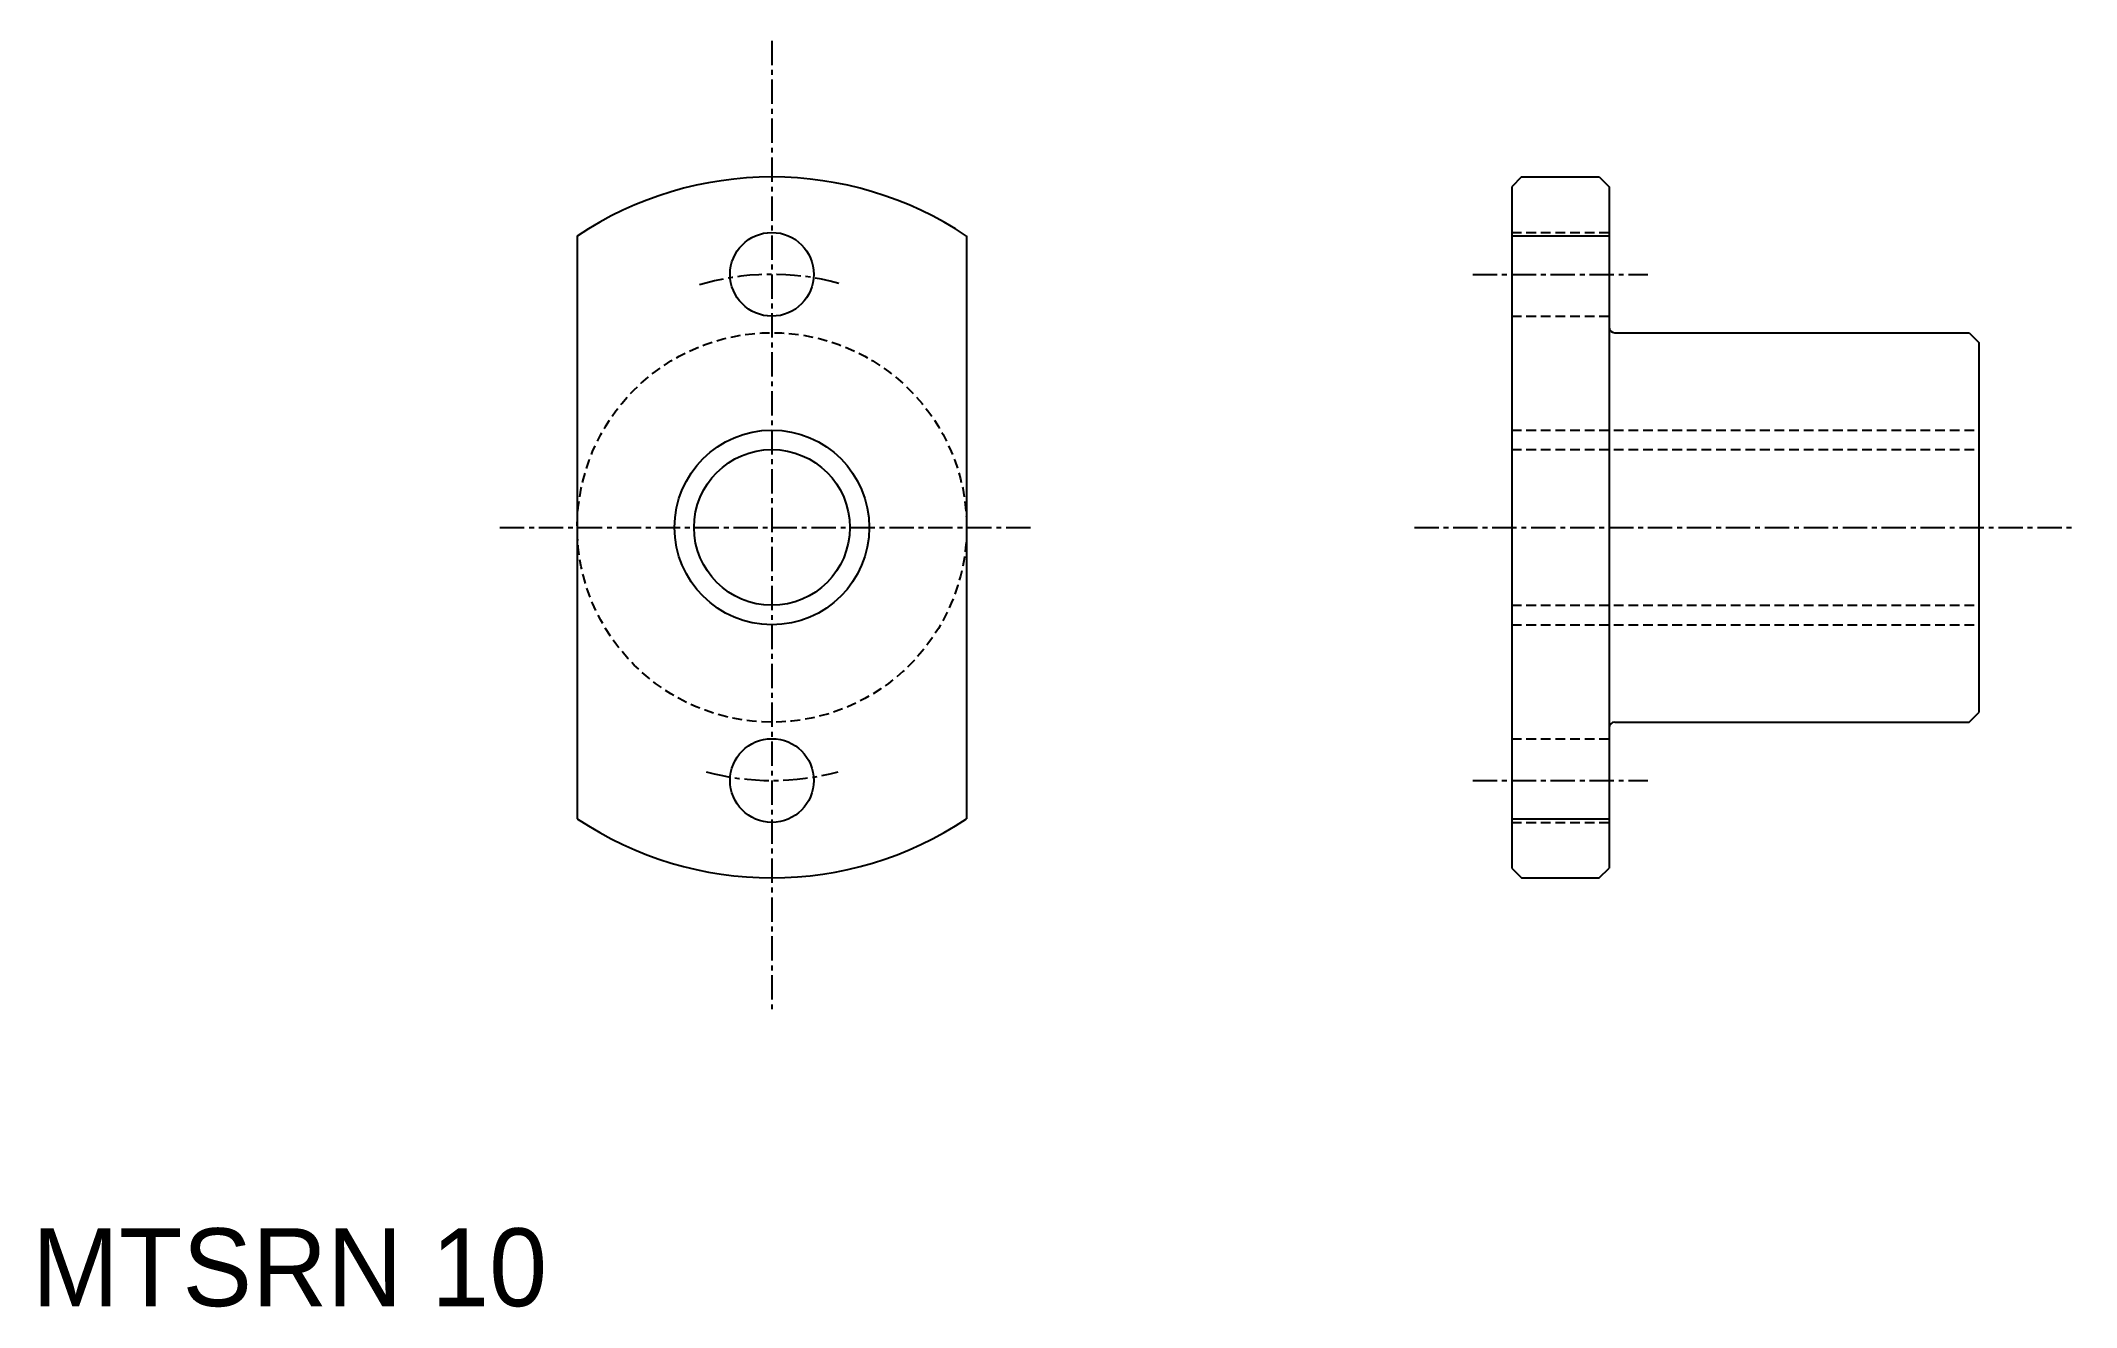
# Model space of a CAD drawing. Extents: x 10 to 115, y 20 to 85.
import ezdxf

# ---------------------------------------------------------------- set-up
doc = ezdxf.new("R2010")
doc.units = 0
doc.linetypes.add('CENTER', pattern=[2, 1.25, -0.25, 0.25, -0.25])
doc.linetypes.add('DASHED', pattern=[0.75, 0.5, -0.25])
doc.layers.get('0').update_dxf_attribs({"linetype": 'CONTINUOUS'})
doc.layers.add('CENTER', color=1, linetype='CENTER')

msp = doc.modelspace()

# ---------------------------------------------------------------- linework, layer by layer
at = {"color": 7, "linetype": 'CONTINUOUS'}
for p, q in [((86.5, 78), (86, 77.5)), ((86, 77.5), (86, 42.5)), ((86.5, 78), (90.5, 78)), ((90.5, 78), (91, 77.5)), ((91, 77.5), (91, 42.5)), ((38, 74.97), (38, 45.03)), ((58, 74.97), (58, 45.03)), ((86, 74.97), (91, 74.97)), ((91.3, 70), (109.5, 70)), ((109.5, 70), (110, 69.5)), ((110, 69.5), (110, 50.5)), ((86, 69), (86, 69)), ((86, 60), (86, 60)), ((109.5, 50), (110, 50.5)), ((91.3, 50), (109.5, 50)), ((86, 45.03), (91, 45.03)), ((86, 42.5), (86.5, 42)), ((86.5, 42), (90.5, 42)), ((90.5, 42), (91, 42.5))]:
    msp.add_line(p, q, dxfattribs=at)
at = {"color": 3, "linetype": 'DASHED'}
for p, q in [((86, 75.15), (91, 75.15)), ((86, 70.85), (91, 70.85)), ((86, 65), (110, 65)), ((86, 64), (110, 64)), ((86, 56), (110, 56)), ((86, 55), (110, 55)), ((86, 49.15), (91, 49.15)), ((86, 44.85), (91, 44.85))]:
    msp.add_line(p, q, dxfattribs=at)
at = {"color": 7, "linetype": 'CONTINUOUS'}
for centre, radius in [((48, 73), 2.15), ((48, 60), 4), ((48, 47), 2.15)]:
    msp.add_circle(centre, radius, dxfattribs=at)
at = {"color": 3, "linetype": 'DASHED'}
msp.add_circle((48, 60), 10, dxfattribs=at)
at = {"color": 3, "linetype": 'CONTINUOUS'}
msp.add_circle((48, 60), 5, dxfattribs=at)
at = {"color": 7, "linetype": 'CONTINUOUS'}
for centre, radius, start, end in [((48, 60), 18, 56.251, 123.749), ((91.3, 70.3), 0.3, 180, 270), ((91.3, 49.7), 0.3, 90, 180), ((48, 60), 18, 236.251, 303.749)]:
    msp.add_arc(centre, radius, start, end, dxfattribs=at)
at = {"layer": 'CENTER', "color": 1, "linetype": 'CENTER'}
for p, q in [((48, 85), (48, 35)), ((84, 73), (93, 73)), ((34.03, 60), (61.47, 60)), ((81, 60), (115, 60)), ((84, 47), (93, 47))]:
    msp.add_line(p, q, dxfattribs=at)
for start, end in [(74.6556, 107.2282), (254.9419, 285.1781)]:
    msp.add_arc((48, 60), 13, start, end, dxfattribs=at)

# ---------------------------------------------------------------- texts
at = {"color": 7, "linetype": 'CONTINUOUS'}
msp.add_text('MTSRN 10', height=4, dxfattribs=at).set_placement((10, 20))

doc.saveas('drawing.dxf')
